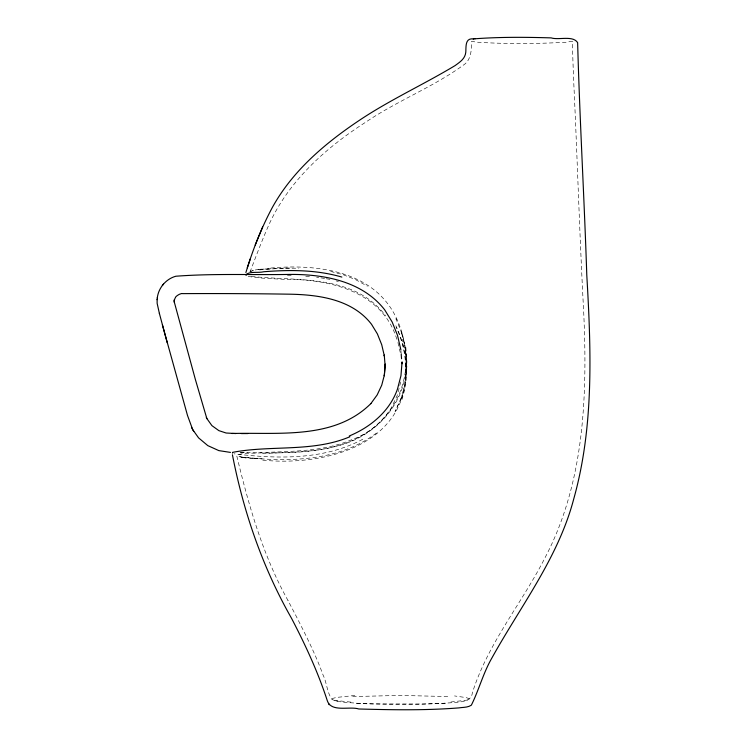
<?xml version="1.0" encoding="UTF-8"?>
<svg xmlns="http://www.w3.org/2000/svg" width="747" height="747" viewBox="0 0 747 747"><rect width="100%" height="100%" fill="white"/><g stroke="black" fill="none" stroke-linecap="round" stroke-linejoin="round"><path stroke-width="0.56" stroke-dasharray="3.73 2.8" d="M401.363 397.918L395.088 411.56L401.55 397.432L405.612 381.95L406.928 365.666L405.602 349.222M405.584 377.132L406.91 361.819L405.761 346.094M401.811 399.86C408.301 380.242 407.899 358.952 402.138 339.203M400.728 381.96L397.311 395.172L391.54 407.563C358.541 458.359 291.75 452.85 238.713 452.635M401.036 398.637C408.973 375.293 406.564 349.241 396.106 327.074M250.002 272.113C255.493 257.603 260.983 243.036 267.155 228.787C286.474 182.996 324.469 148.644 365.554 122.303C397.441 100.556 434.25 86.745 465.232 63.775C469.144 60.358 470.386 55.651 471.226 50.282C472.216 37.994 468.771 41.683 478.22 42.271C506.643 44.017 535.179 43.914 563.611 42.327C566.207 43.233 573.537 39.712 572.613 42.065C572.547 55.381 573.257 68.696 573.724 82.002C577.384 158.289 579.513 234.633 583.64 310.883C587.431 393.818 584.901 480.975 545.786 556.244C522.564 602.437 488.015 642.952 472.375 692.833C471.478 701.302 462.15 701.807 455.595 702.404C422.625 705.131 389.411 704.729 356.375 703.216C348.251 702.32 339.614 702.778 331.985 699.472C326.925 692.422 326.887 682.702 323.04 674.952C315.673 654.652 305.915 635.333 296.148 616.107L287.978 600.457M250.394 270.741L250.096 271.796L253.709 270.237L258.667 269.415M288.09 600.663C262.869 555.497 248.695 505.43 236.678 455.465C244.036 451.907 253.803 453.915 261.973 452.617C292.002 451.067 322.993 451.842 351.211 439.899C394.771 424.595 416.34 374.873 401.335 331.939L405.705 349.689M469.023 699.323L469.023 698.604L466.212 697.614L454.512 695.933M376.469 433.036C337.625 462.356 286.278 462.085 239.946 456.949M362.762 439.245C323.507 460.311 277.062 458.938 233.998 453.821M250.478 271.478L251.244 271.161M251.767 270.844L253.709 270.237M467.491 700.06L450.936 701.993M259.414 269.891L281.871 268.229L298.903 268.182M260.647 269.237L286.334 268.07M257.986 269.471L261.31 269.181M354.872 695.476L336.664 697.418L332.592 698.426L331.985 699.472M352.64 696.577L400.112 695.429L449.18 696.577M270.769 268.052C316.793 263.784 373.519 270.694 395.957 317.204A103.618 103.319 0.4 0 1 406.163 361.865C407.283 402.017 376.227 436.117 338.419 445.679C313.759 452.738 287.968 452.094 262.599 453.625M265.166 268.995L268.873 268.78M445.464 703.216L422.802 703.973L373.761 703.898M285.952 268.07L291.489 268.07M240.665 452.673L247.397 452.757M287.455 275.466L291.844 275.652M305.747 276.362L311.256 276.792M356.375 703.216L360.371 703.45M262.739 460.152C323.843 466.268 406.415 445.707 406.097 370.129A102.628 102.33 -1.2 0 0 395.826 325.729M257.566 458.63L253.653 458.378L257.015 458.593M262.094 458.882L241.412 457.071L236.678 455.465M249.657 458.163L253.158 458.387M350.922 702.124L333.592 700.21L337.392 701.256M316.625 277.305L318.773 277.51M246.37 457.948L244.642 457.752L245.688 457.874M251.552 276.418C298.044 281.432 353.387 273.738 385.564 315.645M320.921 277.865L325.216 278.575M326.28 278.752L330.576 279.453M243.569 457.64L238.078 456.426M248.172 276.371C260.423 278.575 272.963 278.603 285.363 279.415C329.39 278.846 382.688 291.666 396.9 339.502M330.632 271.432L343.004 274.644L355.423 279.527L367.393 286.185M336.206 280.928L338.447 281.516M401.97 333.769L395.947 318.698L396.312 319.66M397.936 342.49L400.513 353.583M400.934 350.67L401.223 354.339M373.575 703.954A43.326 3.492 -0.2 0 1 360.035 703.487M572.865 41.318L572.828 41.262"/><path stroke-width="1.12" d="M174.247 301.555L174.49 299.519L174.256 300.882M385.181 364.751L384.303 375.797L385.237 364.032L385.181 366.46L384.257 355.002L384.397 356.142L381.726 344.731L377.384 333.9L371.53 324.291C352.201 299.239 318.652 294.645 289.061 294.178C253.868 293.636 218.656 293.459 183.445 293.627C180.503 292.563 175.171 296.83 175.498 297.409M157.131 299.407L157.141 303.338L159.41 313.535M157.281 297.988C158.411 287.894 166.03 278.892 175.853 276.231C213.614 273.383 251.776 275.064 289.677 274.429C324.058 274.158 362.342 281.124 384.696 309.837L392.156 321.976L397.516 335.338L400.887 349.932M157.113 299.659L157.309 297.726M174.275 300.593L174.368 300.042M384.36 375.087L381.736 385.163L377.188 394.902L370.792 403.688M245.884 272.552C252.701 250.03 261.301 228.012 272.45 207.274C293.244 169.672 327.055 141.585 362.444 118.287C392.24 98.809 424.66 83.897 455.11 65.577C460.357 61.768 465.138 58.63 465.801 52.15C466.137 46.473 465.026 37.733 473.561 38.937M174.434 299.762L175.284 297.764M250.357 258.761L247.276 267.828M262.599 227.023L255.203 245.035M162.36 285.485L163.462 284.121M370.904 403.548C334.395 439.834 279.023 432.252 231.972 433.493M349.279 435.977C370.559 427.163 389.785 411.233 397.516 388.963L400.952 375.685L402.073 361.903L402.073 363.752M349.904 436.743C312.648 452.505 271.17 444.923 232.504 452.374L232.504 453.093M474.877 38.788C500.247 36.911 525.739 37.126 551.155 37.892C558.709 40.357 572.828 35.118 577.636 42.635C579.709 120.099 584.275 197.479 586.778 274.924C591.11 349.643 594.164 426.201 573.724 499.005C558.326 557.617 520.724 605.948 491.825 658.116C483.234 672.991 478.939 689.911 471.357 705.177C467.762 707.642 462.991 707.213 458.863 707.895C425.594 710.509 392.138 709.893 358.803 708.987C349.633 705.99 331.332 712.666 327.335 700.798C318.035 672.216 305.402 644.894 291.517 618.273C262.636 567.58 243.503 511.984 232.429 454.802M473.253 38.965L475.157 38.76M241.356 433.577L247.817 433.559M235.865 433.559L226.098 433.008L218.89 430.645L211.915 425.631L206.816 418.488L195.406 379.597L174.275 301.993M230.487 452.411L218.834 450.609L207.806 445.623L198.581 437.873L192.698 429.628L187.497 415.453L162.379 324.824M341.855 277.072C316.541 269.686 289.808 269.704 263.719 271.749C258.387 273.169 249.451 271.002 245.744 274.887L246.202 275.251M328.531 703.59L329.175 704.71M193.734 431.392L191.671 427.648M206.321 417.396L206.9 418.656M167.263 342.845L159.354 313.32M401.223 354.339L401.559 358.756M174.228 301.246L174.294 302.302"/></g></svg>
